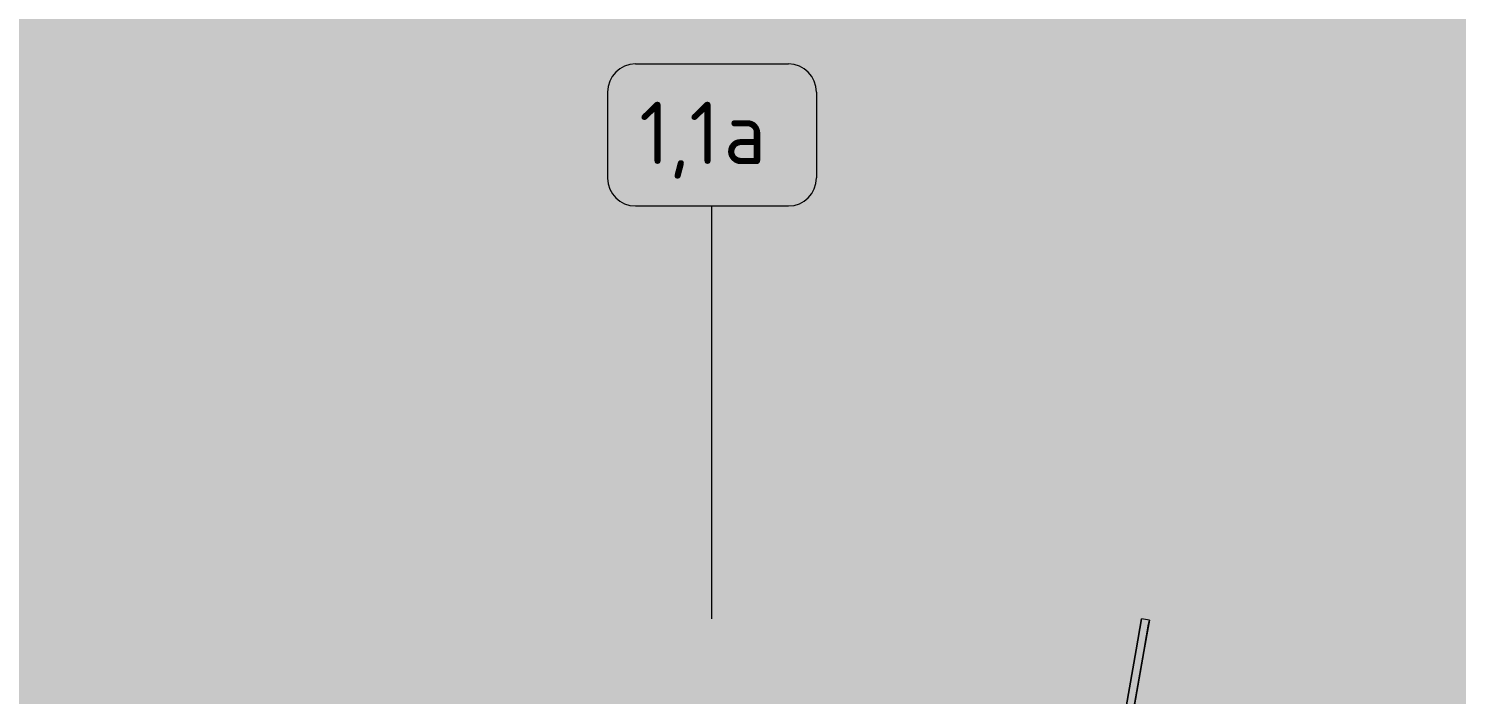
# Model space of a CAD drawing. Header units: millimetres. Extents: x 63432 to 177405, y -1987 to 27578.
# Drawn here: x 162265 to 163411, y 9118 to 9652 of the extents above; entities that cross this region are included whole.
import ezdxf

# ---------------------------------------------------------------- set-up
doc = ezdxf.new("R2010")
doc.units = ezdxf.units.MM
doc.layers.add('A-WALL-PATT', color=7, linetype='Continuous', lineweight=9)
doc.layers.add('I-FURN-IDEN', color=7, linetype='Continuous', lineweight=9)
for name, color, linetype, lineweight, true_color in [('I-FURN-16', 7, 'Continuous', 9, 0xd1b79e), ('I-FURN-50', 7, 'Continuous', 9, 0xd6b594), ('I-FURN-6', 7, 'Continuous', 9, 0xc0c0c0), ('I-FURN-61', 7, 'Continuous', 9, 0xcabbac)]:
    doc.layers.add(name, color=color, linetype=linetype, lineweight=lineweight, true_color=true_color)
doc.layers.add('I-FURN-18', color=7, linetype='Continuous', lineweight=9, true_color=0xe2b180, transparency=0.7)
doc.styles.add('GOST Common_6', font='GOST_Common.ttf', dxfattribs={"height": 50})

# ---------------------------------------------------------------- blocks, each defined once
blk = doc.blocks.new('Chair - Tablet Arm - Chair - Tablet Arm-V78-Развертка 3_12-6')
at = {"layer": 'I-FURN-18'}
for points in [[(-80995.5, 9152.6), (-80991.1, 9177.7), (-80997.4, 9178.8), (-81001.8, 9153.8)], [(-81020.3, 9011.9), (-80995.5, 9152.6), (-81001.8, 9153.8), (-81026.6, 9013)]]:
    blk.add_hatch(color=256, dxfattribs=at).paths.add_polyline_path(points)
at = {"layer": 'I-FURN-16'}
for p, q in [((-81001.8, 9153.8), (-80997.4, 9178.8)), ((-80991.1, 9177.7), (-80997.4, 9178.8)), ((-80991.7, 9174.3), (-80995.5, 9152.6)), ((-80991.1, 9177.7), (-80991.7, 9174.3)), ((-81026.6, 9013), (-81001.8, 9153.8)), ((-80995.5, 9152.6), (-81004.3, 9102.6))]:
    blk.add_line(p, q, dxfattribs=at)
at = {"layer": 'I-FURN-50'}
for p, q in [((-80997.4, 9178.8), (-81001.8, 9153.8)), ((-80993.3, 9165.2), (-80991.7, 9174.3)), ((-80991.7, 9174.3), (-80991.1, 9177.7)), ((-80995.5, 9152.6), (-80993.3, 9165.2)), ((-81001.8, 9153.8), (-81026.6, 9013)), ((-81004.3, 9102.6), (-80995.5, 9152.6))]:
    blk.add_line(p, q, dxfattribs=at)
blk = doc.blocks.new('Chair - Tablet Arm - Chair - Tablet Arm-V81-Развертка 3_12-6')
at = {"layer": 'I-FURN-16'}
for p, q in [((-80997.4, 9178.8), (-81001.8, 9153.8)), ((-80995.5, 9152.6), (-80991.1, 9177.7)), ((-81001.8, 9153.8), (-81026.6, 9013)), ((-81004.3, 9102.6), (-80995.5, 9152.6))]:
    blk.add_line(p, q, dxfattribs=at)
at = {"layer": 'I-FURN-61'}
for p, q in [((-81001.8, 9153.8), (-80997.4, 9178.8)), ((-80991.1, 9177.7), (-80997.4, 9178.8)), ((-80991.1, 9177.7), (-80995.5, 9152.6)), ((-81026.6, 9013), (-81001.8, 9153.8)), ((-80995.5, 9152.6), (-81004.3, 9102.6))]:
    blk.add_line(p, q, dxfattribs=at)
blk = doc.blocks.new('Chair - Tablet Arm - Chair - Tablet Arm-V88-Развертка 3_12-6')
at = {"layer": 'I-FURN-6'}
for p, q in [((-81001.8, 9153.8), (-80997.4, 9178.8)), ((-80991.1, 9177.7), (-80997.4, 9178.8)), ((-80991.1, 9177.7), (-80995.5, 9152.6)), ((-81026.6, 9013), (-81001.8, 9153.8)), ((-80995.5, 9152.6), (-81020.3, 9011.9))]:
    blk.add_line(p, q, dxfattribs=at)
at = {"layer": 'I-FURN-61'}
for p, q in [((-80997.4, 9178.8), (-81001.8, 9153.8)), ((-80993.3, 9165.2), (-80991.1, 9177.7)), ((-80995.5, 9152.6), (-80993.3, 9165.2)), ((-81001.8, 9153.8), (-81026.6, 9013)), ((-81004.3, 9102.6), (-80995.5, 9152.6))]:
    blk.add_line(p, q, dxfattribs=at)
blk = doc.blocks.new('Марка_Мебель - В прямоуг_Balcon_Марка-25523697-Развертка 3_12-6')
at = {"layer": 'I-FURN-IDEN'}
for p, q in [((-75070.7, 9988.5), (-74947.9, 9988.5)), ((-75093.2, 9966), (-75093.2, 9896.9)), ((-74925.4, 9966), (-74925.4, 9897.1)), ((-75070.8, 9874.6), (-74947.9, 9874.6))]:
    blk.add_line(p, q, dxfattribs=at)
for centre, radius, start, end in [((-75070.7, 9966), 22.5, 90, 180), ((-74947.9, 9966), 22.5, 0, 90), ((-75070.8, 9896.9), 22.3, 180, 270), ((-74947.9, 9897.1), 22.5, 270, 0)]:
    blk.add_arc(centre, radius, start, end, dxfattribs=at)

msp = doc.modelspace()

# ---------------------------------------------------------------- hatches: boundary and pattern name
at = {"layer": 'A-WALL-PATT'}
h = msp.add_hatch(color=256, dxfattribs=at)
h.paths.add_polyline_path([(160606.6, 8450), (161691.8, 8450), (161825.3, 8839.5), (161732.4, 8839.5), (161732.4, 8852.2), (161829.6, 8852.2), (161893.8, 9039.4), (161693.9, 9039.4), (161693.9, 9052.1), (161950.4, 9052.1), (161960, 9050.6), (161968.8, 9046.2), (161975.8, 9039.4), (161980.9, 9029.1), (162041.6, 8852.2), (162075.3, 8852.2), (162075.3, 8840.4), (162077.8, 8840.7), (162088.5, 8844.9), (162096.1, 8849.9), (162103.5, 8857.9), (162108.4, 8866.3), (162111.4, 8876.2), (162126.5, 8961.9), (162120.2, 8963), (162158.2, 9178.8), (162164.5, 9177.4), (162151.3, 9102.6), (162163.8, 9100.4), (162123.2, 8872), (162120.1, 8861.3), (162113.4, 8849.8), (162103.5, 8839.6), (162093.2, 8832.9), (162080.8, 8828.3), (162067.6, 8826.8), (162050.3, 8826.8), (162179.7, 8450), (162691.8, 8450), (162825.3, 8839.5), (162732.4, 8839.5), (162732.4, 8852.2), (162829.6, 8852.2), (162893.8, 9039.4), (162693.9, 9039.4), (162693.9, 9052.1), (162950.4, 9052.1), (162960, 9050.6), (162968.8, 9046.2), (162975.8, 9039.4), (162980.9, 9029.1), (163041.6, 8852.2), (163075.3, 8852.2), (163075.3, 8840.4), (163077.8, 8840.7), (163088.5, 8844.9), (163096.1, 8849.9), (163103.5, 8857.9), (163108.4, 8866.3), (163111.4, 8876.2), (163126.5, 8961.9), (163120.2, 8963), (163158.2, 9178.8), (163164.5, 9177.4), (163151.3, 9102.6), (163163.8, 9100.4), (163123.2, 8872), (163120.1, 8861.3), (163113.4, 8849.8), (163103.5, 8839.6), (163093.2, 8832.9), (163080.8, 8828.3), (163067.2, 8826.8), (163050.3, 8826.8), (163179.7, 8450), (163691.8, 8450), (163825.3, 8839.5), (163732.4, 8839.5), (163732.4, 8852.2), (163829.6, 8852.2), (163893.8, 9039.4), (163693.9, 9039.4), (163693.9, 9052.1), (163950.4, 9052.1), (163960, 9050.6), (163968.8, 9046.2), (163975.8, 9039.4), (163980.9, 9029.1), (164041.6, 8852.2), (164075.3, 8852.2), (164075.3, 8840.4), (164077.8, 8840.7), (164088.5, 8844.9), (164096.1, 8849.9), (164103.5, 8857.9), (164108.4, 8866.3), (164111.4, 8876.2), (164126.5, 8961.9), (164120.2, 8963), (164158.2, 9178.8), (164164.5, 9177.4), (164151.3, 9102.6), (164163.8, 9100.4), (164123.2, 8872), (164120.1, 8861.3), (164113.4, 8849.8), (164103.5, 8839.6), (164093.2, 8832.9), (164080.8, 8828.3), (164067.6, 8826.8), (164050.3, 8826.8), (164179.7, 8450), (164234.6, 8450), (164234.6, 13150), (160606.6, 13150), (160606.6, 9070.7)])
h.paths.add_polyline_path([(161707.2, 8450), (162164, 8450), (162034.7, 8826.8), (161836.3, 8826.5), (161831.6, 8813.2), (161830.9, 8810.7), (161717.3, 8479.4)])
h.paths.add_polyline_path([(162928.8, 8450), (163164, 8450), (163034.7, 8826.8), (162836.3, 8826.5), (162831.6, 8813.2), (162830.9, 8810.7), (162707.2, 8450), (162859.6, 8450)])
h.paths.add_polyline_path([(164164, 8450), (164034.7, 8826.8), (163836.3, 8826.5), (163831.6, 8813.2), (163830.9, 8810.7), (163707.2, 8450), (164140.2, 8450)])
h.paths.add_polyline_path([(161959.7, 8852.2), (162028.2, 8852.2), (161968.2, 9026.8), (161961.4, 9035.9), (161950.4, 9039.4), (161907.3, 9039.4), (161843.1, 8852.2), (161925.1, 8852.2)])
h.paths.add_polyline_path([(163999.1, 8852.2), (164028.2, 8852.2), (163968.2, 9026.8), (163961.4, 9035.9), (163950.4, 9039.4), (163907.3, 9039.4), (163843.1, 8852.2), (163967.1, 8852.2)])
h.paths.add_polyline_path([(163019.8, 8852.2), (163028.2, 8852.2), (162968.2, 9026.8), (162961.4, 9035.9), (162950.4, 9039.4), (162907.3, 9039.4), (162843.1, 8852.2), (163014, 8852.2)])
h.paths.add_polyline_path([(162899, 9055.4), (162441.4, 9055.4), (162441.4, 9074.5), (163024.5, 9074.5), (163024.5, 9055.4), (162901.4, 9055.4)])
h.paths.add_polyline_path([(161717.4, 9055.4), (161441.4, 9055.4), (161441.4, 9074.5), (162024.5, 9074.5), (162024.5, 9055.4), (161752, 9055.4)])
h.paths.add_polyline_path([(164004, 9055.4), (163441.4, 9055.4), (163441.4, 9074.5), (164024.5, 9074.5), (164024.5, 9055.4), (164005.5, 9055.4)])

# ---------------------------------------------------------------- linework, layer by layer
at = {"layer": 'I-FURN-IDEN'}
msp.add_line((162813.4, 9178.8), (162813.4, 9509.7), dxfattribs=at)

# ---------------------------------------------------------------- block references
at = {"layer": 'I-FURN-16'}
msp.add_blockref('Chair - Tablet Arm - Chair - Tablet Arm-V78-Развертка 3_12-6', (244155.6, 0), dxfattribs=at)
at = {"layer": 'I-FURN-6'}
msp.add_blockref('Chair - Tablet Arm - Chair - Tablet Arm-V88-Развертка 3_12-6', (244155.6, 0), dxfattribs=at)
at = {"layer": 'I-FURN-61'}
msp.add_blockref('Chair - Tablet Arm - Chair - Tablet Arm-V81-Развертка 3_12-6', (244155.6, 0), dxfattribs=at)
at = {"layer": 'I-FURN-IDEN'}
msp.add_blockref('Марка_Мебель - В прямоуг_Balcon_Марка-25523697-Развертка 3_12-6', (237822.7, -364.8), dxfattribs=at)

# ---------------------------------------------------------------- texts
at = {"layer": 'I-FURN-IDEN', "char_height": 50, "attachment_point": 1, "style": 'GOST Common_6'}
for s, insert, width in [('1,1', (162755.1, 9593.4), 82.173), ('\\fGOST Common|b0|i0|c204|p34|;а', (162822.9, 9593.4), 50.105)]:
    msp.add_mtext(s, dxfattribs=dict(at, insert=insert, width=width))

doc.saveas('drawing.dxf')
